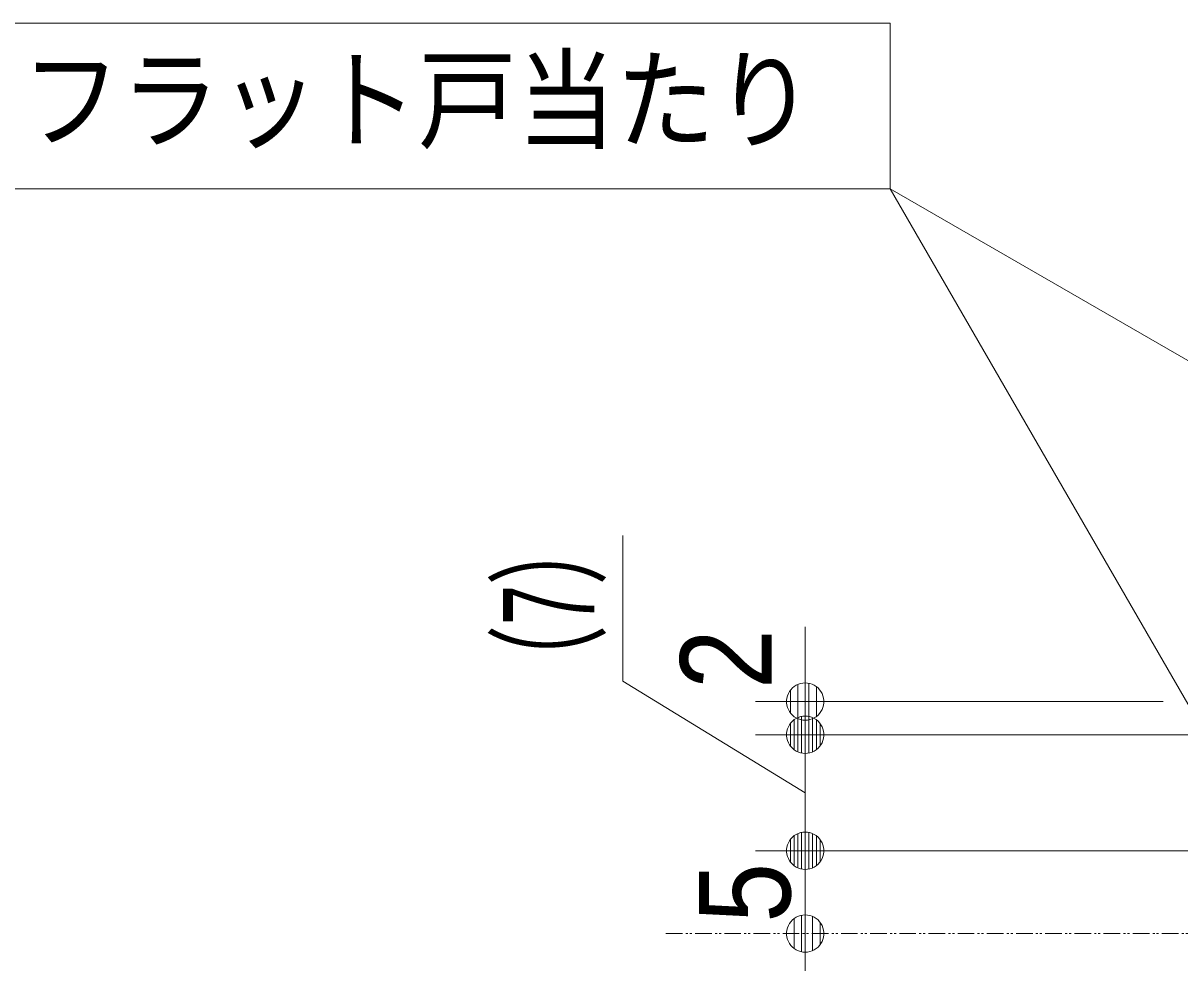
# Model space of a CAD drawing. Units: millimetres, scale not verified. Extents: x -4547 to 4547, y -2284 to 2284.
# Drawn here: x -4051 to -3702.1, y -1593.9 to -1307.9 of the extents above; entities that cross this region are included whole.
import ezdxf
from ezdxf.enums import TextEntityAlignment as Align

# ---------------------------------------------------------------- set-up
doc = ezdxf.new("R2010")
doc.units = ezdxf.units.MM
doc.header["$LTSCALE"] = 20
doc.linetypes.add('DOUBLE_CHAIN1', pattern=[8.8, 5, -1, 0.6, -0.6, 0.6, -1])
for name, color, linetype, lineweight in [('0-0_3一般', 7, 'Continuous', 9), ('0-1_2寸法-2', 7, 'Continuous', 9), ('0-2_0', 7, 'Continuous', 9), ('0-4_2寸法-3', 7, 'Continuous', 9)]:
    doc.layers.add(name, color=color, linetype=linetype, lineweight=lineweight)
doc.styles.add('ＭＳ ゴシック', font='')
doc.styles.add('ＭＳ Ｐゴシック', font='')
doc.styles.get('ＭＳ ゴシック').set_extended_font_data('MS Gothic')
doc.styles.get('ＭＳ Ｐゴシック').set_extended_font_data('MS PGothic')

# ---------------------------------------------------------------- blocks, each defined once
blk = doc.blocks.new('グループ-98')
at = {"layer": '0-0_3一般', "linetype": 'DOUBLE_CHAIN1'}
blk.add_line((-50330.1, -31653.3), (-40330.1, -31653.3), dxfattribs=at)
blk = doc.blocks.new('_Dot')
at = {"layer": '0-2_0'}
for p, q in [((-10, 0), (-20, 0)), ((9.78, 2), (-9.78, 2)), ((7.99, 6), (-7.99, 6)), ((9.16, -3.98), (-9.16, -3.98)), ((6, -7.98), (-6, -7.98))]:
    blk.add_line(p, q, dxfattribs=at)
for points in [[(10, 0), (9.92, 1.25), (9.69, 2.49), (9.3, 3.68), (8.76, 4.82), (8.09, 5.88), (7.29, 6.85), (6.37, 7.71), (5.36, 8.44), (4.26, 9.05), (3.09, 9.51), (1.87, 9.82), (0.63, 9.98), (-0.63, 9.98), (-1.87, 9.82), (-3.09, 9.51), (-4.26, 9.05), (-5.36, 8.44), (-6.37, 7.71), (-7.29, 6.85), (-8.09, 5.88), (-8.76, 4.82), (-9.3, 3.68), (-9.69, 2.49), (-9.92, 1.25), (-10, 0), (0, 0)], [(-10, 0), (-9.92, -1.25), (-9.69, -2.49), (-9.3, -3.68), (-8.76, -4.82), (-8.09, -5.88), (-7.29, -6.85), (-6.37, -7.71), (-5.36, -8.44), (-4.26, -9.05), (-3.09, -9.51), (-1.87, -9.82), (-0.63, -9.98), (0.63, -9.98), (1.87, -9.82), (3.09, -9.51), (4.26, -9.05), (5.36, -8.44), (6.37, -7.71), (7.29, -6.85), (8.09, -5.88), (8.76, -4.82), (9.3, -3.68), (9.69, -2.49), (9.92, -1.25), (10, 0), (0, 0)]]:
    blk.add_lwpolyline(points, close=True, dxfattribs=at)

msp = doc.modelspace()

# ---------------------------------------------------------------- linework, layer by layer
at = {"layer": '0-1_2寸法-2'}
for p, q in [((-3815.13, -1501.41), (-3815.13, -1490.15)), ((-3815.13, -1511.41), (-3815.13, -1500.15)), ((-3707.13, -1512.66), (-3830.13, -1512.66)), ((-3815.13, -1522.66), (-3815.13, -1512.66)), ((-3667.13, -1522.66), (-3830.13, -1522.66)), ((-3667.13, -1522.66), (-3830.13, -1522.66)), ((-3815.13, -1522.66), (-3815.13, -1557.66)), ((-3815.13, -1533.92), (-3815.13, -1545.17)), ((-3815.13, -1546.41), (-3815.13, -1535.15)), ((-3680.13, -1557.66), (-3830.13, -1557.66)), ((-3680.13, -1557.66), (-3830.13, -1557.66)), ((-3815.13, -1582.66), (-3815.13, -1557.66)), ((-3815.13, -1568.92), (-3815.13, -1580.17)), ((-3800.13, -1582.66), (-3799.93, -1582.66))]:
    msp.add_line(p, q, dxfattribs=at)
msp.add_lwpolyline([(-3870.13, -1462.5), (-3870.13, -1506.45), (-3815.13, -1540.16)], dxfattribs=at)
at = {"layer": '0-4_2寸法-3'}
for p in [(-3670.88, -1563.41), (-3664.63, -1430.04)]:
    msp.add_line(p, (-3789.51, -1357.94), dxfattribs=at)
msp.add_lwpolyline([(-3789.51, -1357.94), (-4069.51, -1357.94), (-4069.51, -1307.94), (-3789.51, -1307.94)], close=True, dxfattribs=at)

# ---------------------------------------------------------------- block references
at = {"layer": '0-0_3一般', "xscale": 0.05, "yscale": 0.05}
msp.add_blockref('グループ-98', (-1340.62, 0), dxfattribs=at)
at = {"layer": '0-1_2寸法-2', "xscale": 0.5627563, "yscale": 0.5627563}
for p, rotation in [((-3815.13, -1512.66), 270), ((-3815.13, -1522.66), 270), ((-3815.13, -1522.66), 90), ((-3815.13, -1557.66), 270), ((-3815.13, -1557.66), 90), ((-3815.13, -1582.66), 90)]:
    msp.add_blockref('_Dot', p, dxfattribs=dict(at, rotation=rotation))

# ---------------------------------------------------------------- texts
at = {"layer": '0-1_2寸法-2', "style": 'ＭＳ Ｐゴシック'}
for s, height, width, p in [('（7）', 27.51, 0.6, (-3870.52, -1512.06)), ('2', 27.57, 0.9, (-3816.99, -1508.89)), ('5', 27.57, 0.9, (-3811.34, -1579.39))]:
    msp.add_text(s, height=height, rotation=90, dxfattribs=dict(at, width=width)).set_placement(p, align=Align.BOTTOM_LEFT)
at = {"layer": '0-4_2寸法-3', "style": 'ＭＳ ゴシック', "width": 0.9}
msp.add_text('フラット戸当たり', height=24.34, dxfattribs=at).set_placement((-4051.49, -1350.52), align=Align.BOTTOM_LEFT)

doc.saveas('drawing.dxf')
